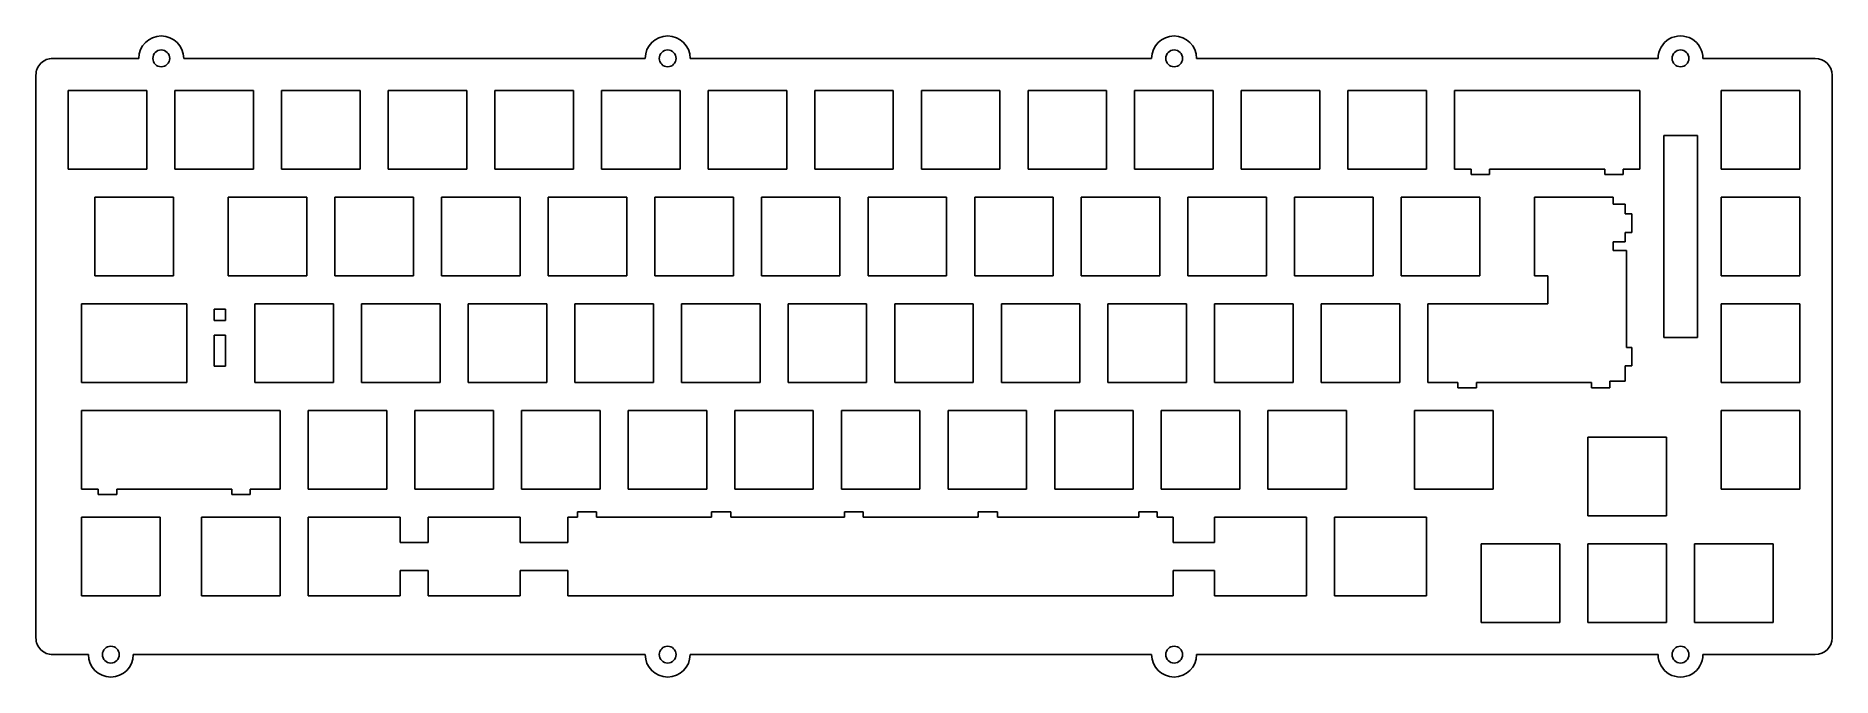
# Model space of a CAD drawing. Extents: x 17 to 337, y -128 to -13.
import ezdxf

# ---------------------------------------------------------------- set-up
doc = ezdxf.new("R2010")
doc.units = 0
doc.layers.get('0').update_dxf_attribs({"linetype": 'CONTINUOUS'})

msp = doc.modelspace()

# ---------------------------------------------------------------- linework, layer by layer
at = {"color": 7, "linetype": 'CONTINUOUS'}
for p, q in [((35.5701, -17.2501), (20.24002, -17.25002)), ((125.8002, -17.2498), (43.5701, -17.2501)), ((216.0301, -17.2498), (133.8002, -17.2498)), ((306.26, -17.25), (224.0301, -17.2498)), ((334.26, -17.25), (314.26, -17.25)), ((17.24, -20.25002), (17.24, -120.49997)), ((337.26, -120.5), (337.26, -20.25)), ((23, -23), (37, -23)), ((23, -37), (23, -23)), ((37, -23), (37, -37)), ((42, -23), (56, -23)), ((42, -37), (42, -23)), ((56, -23), (56, -37)), ((61, -23), (75, -23)), ((61, -37), (61, -23)), ((75, -23), (75, -37)), ((80, -23), (94, -23)), ((80, -37), (80, -23)), ((94, -23), (94, -37)), ((99, -23), (113, -23)), ((99, -37), (99, -23)), ((113, -23), (113, -37)), ((118, -23), (132, -23)), ((118, -37), (118, -23)), ((132, -23), (132, -37)), ((137, -23), (151, -23)), ((137, -37), (137, -23)), ((151, -23), (151, -37)), ((156, -23), (170, -23)), ((156, -37), (156, -23)), ((170, -23), (170, -37)), ((175, -23), (189, -23)), ((175, -37), (175, -23)), ((189, -23), (189, -37)), ((194, -23), (208, -23)), ((194, -37), (194, -23)), ((208, -23), (208, -37)), ((213, -23), (227, -23)), ((213, -37), (213, -23)), ((227, -23), (227, -37)), ((232, -37), (232, -23)), ((232, -23), (246, -23)), ((246, -23), (246, -37)), ((251, -37), (251, -23)), ((251, -23), (265, -23)), ((265, -23), (265, -37)), ((270, -37), (270, -23)), ((270, -23), (303, -23)), ((303, -23), (303, -37)), ((317.5, -37), (317.5, -23)), ((317.5, -23), (331.5, -23)), ((331.5, -23), (331.5, -37)), ((307.26, -67), (307.26, -31)), ((307.26, -31), (313.26, -31)), ((313.26, -31), (313.26, -67)), ((37, -37), (23, -37)), ((56, -37), (42, -37)), ((75, -37), (61, -37)), ((94, -37), (80, -37)), ((113, -37), (99, -37)), ((132, -37), (118, -37)), ((151, -37), (137, -37)), ((170, -37), (156, -37)), ((189, -37), (175, -37)), ((208, -37), (194, -37)), ((227, -37), (213, -37)), ((246, -37), (232, -37)), ((265, -37), (251, -37)), ((272.95, -37), (270, -37)), ((272.95, -37.97), (272.95, -37)), ((276.25, -37.97), (272.95, -37.97)), ((276.25, -37), (276.25, -37.97)), ((296.75, -37), (276.25, -37)), ((296.75, -37.97), (296.75, -37)), ((300.05, -37.97), (296.75, -37.97)), ((300.05, -37), (300.05, -37.97)), ((303, -37), (300.05, -37)), ((331.5, -37), (317.5, -37)), ((27.75, -42), (41.75, -42)), ((27.75, -56), (27.75, -42)), ((41.75, -42), (41.75, -56)), ((51.5, -42), (65.5, -42)), ((51.5, -56), (51.5, -42)), ((65.5, -42), (65.5, -56)), ((70.5, -42), (84.5, -42)), ((70.5, -56), (70.5, -42)), ((84.5, -42), (84.5, -56)), ((89.5, -42), (103.5, -42)), ((89.5, -56), (89.5, -42)), ((103.5, -42), (103.5, -56)), ((108.5, -42), (122.5, -42)), ((108.5, -56), (108.5, -42)), ((122.5, -42), (122.5, -56)), ((127.5, -42), (141.5, -42)), ((127.5, -56), (127.5, -42)), ((141.5, -42), (141.5, -56)), ((146.5, -42), (160.5, -42)), ((146.5, -56), (146.5, -42)), ((160.5, -42), (160.5, -56)), ((165.5, -42), (179.5, -42)), ((165.5, -56), (165.5, -42)), ((179.5, -42), (179.5, -56)), ((184.5, -42), (198.5, -42)), ((184.5, -56), (184.5, -42)), ((198.5, -42), (198.5, -56)), ((203.5, -56), (203.5, -42)), ((203.5, -42), (217.5, -42)), ((217.5, -42), (217.5, -56)), ((222.5, -56), (222.5, -42)), ((222.5, -42), (236.5, -42)), ((236.5, -42), (236.5, -56)), ((241.5, -56), (241.5, -42)), ((241.5, -42), (255.5, -42)), ((255.5, -42), (255.5, -56)), ((260.5, -56), (260.5, -42)), ((260.5, -42), (274.5, -42)), ((274.5, -42), (274.5, -56)), ((284.25, -42), (298.25, -42)), ((284.25, -56), (284.25, -42)), ((298.25, -42), (298.25, -43.23)), ((298.25, -43.23), (300.39, -43.23)), ((300.39, -43.23), (300.39, -44.95)), ((317.5, -56), (317.5, -42)), ((317.5, -42), (331.5, -42)), ((331.5, -42), (331.5, -56)), ((300.39, -44.95), (301.59, -44.95)), ((301.59, -44.95), (301.59, -48.25)), ((298.25, -49.97), (298.25, -51.5)), ((300.39, -49.97), (298.25, -49.97)), ((300.39, -48.25), (300.39, -49.97)), ((301.59, -48.25), (300.39, -48.25)), ((298.25, -51.5), (300.62, -51.5)), ((300.62, -51.5), (300.62, -68.75)), ((41.75, -56), (27.75, -56)), ((65.5, -56), (51.5, -56)), ((84.5, -56), (70.5, -56)), ((103.5, -56), (89.5, -56)), ((122.5, -56), (108.5, -56)), ((141.5, -56), (127.5, -56)), ((160.5, -56), (146.5, -56)), ((179.5, -56), (165.5, -56)), ((198.5, -56), (184.5, -56)), ((217.5, -56), (203.5, -56)), ((236.5, -56), (222.5, -56)), ((255.5, -56), (241.5, -56)), ((274.5, -56), (260.5, -56)), ((286.63, -56), (284.25, -56)), ((286.63, -61), (286.63, -56)), ((331.5, -56), (317.5, -56)), ((25.37, -61), (44.12, -61)), ((25.37, -75), (25.37, -61)), ((44.12, -61), (44.12, -75)), ((49, -61.95), (49, -63.95)), ((49, -61.95), (51, -61.95)), ((49, -63.95), (51, -63.95)), ((51, -61.95), (51, -63.95)), ((56.25, -61), (70.25, -61)), ((56.25, -75), (56.25, -61)), ((70.25, -61), (70.25, -75)), ((75.25, -61), (89.25, -61)), ((75.25, -75), (75.25, -61)), ((89.25, -61), (89.25, -75)), ((94.25, -61), (108.25, -61)), ((94.25, -75), (94.25, -61)), ((108.25, -61), (108.25, -75)), ((113.25, -61), (127.25, -61)), ((113.25, -75), (113.25, -61)), ((127.25, -61), (127.25, -75)), ((132.25, -61), (146.25, -61)), ((132.25, -75), (132.25, -61)), ((146.25, -61), (146.25, -75)), ((151.25, -61), (165.25, -61)), ((151.25, -75), (151.25, -61)), ((165.25, -61), (165.25, -75)), ((170.25, -61), (184.25, -61)), ((170.25, -75), (170.25, -61)), ((184.25, -61), (184.25, -75)), ((189.25, -75), (189.25, -61)), ((189.25, -61), (203.25, -61)), ((203.25, -61), (203.25, -75)), ((208.25, -75), (208.25, -61)), ((208.25, -61), (222.25, -61)), ((222.25, -61), (222.25, -75)), ((227.25, -75), (227.25, -61)), ((227.25, -61), (241.25, -61)), ((241.25, -61), (241.25, -75)), ((246.25, -75), (246.25, -61)), ((246.25, -61), (260.25, -61)), ((260.25, -61), (260.25, -75)), ((265.25, -61), (286.63, -61)), ((265.25, -75), (265.25, -61)), ((317.5, -75), (317.5, -61)), ((317.5, -61), (331.5, -61)), ((331.5, -61), (331.5, -75)), ((49, -66.58825), (49, -72.08825)), ((49, -66.58825), (51, -66.58825)), ((51, -66.58825), (51, -72.08825)), ((313.26, -67), (307.26, -67)), ((300.62, -68.75), (301.59, -68.75)), ((301.59, -68.75), (301.59, -72.05)), ((49, -72.08825), (51, -72.08825)), ((300.39, -72.05), (300.39, -74.77)), ((301.59, -72.05), (300.39, -72.05)), ((44.12, -75), (25.37, -75)), ((70.25, -75), (56.25, -75)), ((89.25, -75), (75.25, -75)), ((108.25, -75), (94.25, -75)), ((127.25, -75), (113.25, -75)), ((146.25, -75), (132.25, -75)), ((165.25, -75), (151.25, -75)), ((184.25, -75), (170.25, -75)), ((203.25, -75), (189.25, -75)), ((222.25, -75), (208.25, -75)), ((241.25, -75), (227.25, -75)), ((260.25, -75), (246.25, -75)), ((270.58, -75), (265.25, -75)), ((270.58, -75.97), (270.58, -75)), ((273.88, -75.97), (270.58, -75.97)), ((273.88, -75), (273.88, -75.97)), ((294.38, -75), (273.88, -75)), ((294.38, -75.97), (294.38, -75)), ((297.67, -75.97), (294.38, -75.97)), ((297.67, -74.77), (297.67, -75.97)), ((300.39, -74.77), (297.67, -74.77)), ((331.5, -75), (317.5, -75)), ((25.37, -80), (60.75, -80)), ((25.37, -94), (25.37, -80)), ((60.75, -80), (60.75, -94)), ((65.75, -80), (79.75, -80)), ((65.75, -94), (65.75, -80)), ((79.75, -80), (79.75, -94)), ((84.75, -80), (98.75, -80)), ((84.75, -94), (84.75, -80)), ((98.75, -80), (98.75, -94)), ((103.75, -80), (117.75, -80)), ((103.75, -94), (103.75, -80)), ((117.75, -80), (117.75, -94)), ((122.75, -80), (136.75, -80)), ((122.75, -94), (122.75, -80)), ((136.75, -80), (136.75, -94)), ((141.75, -80), (155.75, -80)), ((141.75, -94), (141.75, -80)), ((155.75, -80), (155.75, -94)), ((160.75, -80), (174.75, -80)), ((160.75, -94), (160.75, -80)), ((174.75, -80), (174.75, -94)), ((179.75, -94), (179.75, -80)), ((179.75, -80), (193.75, -80)), ((193.75, -80), (193.75, -94)), ((198.75, -94), (198.75, -80)), ((198.75, -80), (212.75, -80)), ((212.75, -80), (212.75, -94)), ((217.75, -94), (217.75, -80)), ((217.75, -80), (231.75, -80)), ((231.75, -80), (231.75, -94)), ((236.75, -94), (236.75, -80)), ((236.75, -80), (250.75, -80)), ((250.75, -80), (250.75, -94)), ((262.88, -94), (262.88, -80)), ((262.88, -80), (276.88, -80)), ((276.88, -80), (276.88, -94)), ((317.5, -94), (317.5, -80)), ((317.5, -80), (331.5, -80)), ((331.5, -80), (331.5, -94)), ((293.75, -98.75), (293.75, -84.75)), ((293.75, -84.75), (307.75, -84.75)), ((307.75, -84.75), (307.75, -98.75)), ((28.32, -94), (25.37, -94)), ((28.33, -94.97), (28.32, -94)), ((31.63, -94.97), (28.33, -94.97)), ((31.63, -94), (31.63, -94.97)), ((52.13, -94), (31.63, -94)), ((52.13, -94.97), (52.13, -94)), ((55.43, -94.97), (52.13, -94.97)), ((55.43, -94), (55.43, -94.97)), ((60.75, -94), (55.43, -94)), ((79.75, -94), (65.75, -94)), ((98.75, -94), (84.75, -94)), ((117.75, -94), (103.75, -94)), ((136.75, -94), (122.75, -94)), ((155.75, -94), (141.75, -94)), ((174.75, -94), (160.75, -94)), ((193.75, -94), (179.75, -94)), ((212.75, -94), (198.75, -94)), ((231.75, -94), (217.75, -94)), ((250.75, -94), (236.75, -94)), ((276.88, -94), (262.88, -94)), ((331.5, -94), (317.5, -94)), ((25.38, -99), (39.38, -99)), ((25.38, -113), (25.38, -99)), ((39.38, -99), (39.38, -113)), ((46.76, -99), (60.76, -99)), ((46.76, -113), (46.76, -99)), ((60.76, -99), (60.76, -113)), ((65.75, -99), (82.13, -99)), ((65.75, -113), (65.75, -99)), ((82.13, -99), (82.12679, -103.5)), ((87.13, -99), (103.5, -99)), ((87.13, -103.5), (87.13, -99)), ((103.5, -99), (103.5, -103.5)), ((112, -99), (113.72, -99)), ((112, -103.5), (112, -99)), ((113.72, -98.03), (117.13, -98.03)), ((113.72, -99), (113.72, -98.03)), ((117.13, -98.03), (117.13, -99)), ((117.13, -99), (137.63, -99)), ((137.63, -98.03), (141.04, -98.03)), ((137.63, -99), (137.63, -98.03)), ((141.04, -98.03), (141.04, -99)), ((141.04, -99), (161.32, -99)), ((161.32, -98.03), (164.62, -98.03)), ((161.32, -99), (161.32, -98.03)), ((164.62, -98.03), (164.62, -99)), ((164.62, -99), (185.13, -99)), ((185.13, -98.03), (188.54, -98.03)), ((185.13, -99), (185.13, -98.03)), ((188.54, -98.03), (188.54, -99)), ((188.54, -99), (213.73, -99)), ((213.73, -98.03), (217.03, -98.03)), ((213.73, -99), (213.73, -98.03)), ((217.03, -98.03), (217.03, -99)), ((217.03, -99), (219.88, -99)), ((219.88, -99), (219.88, -103.5)), ((227.25, -99), (243.63, -99)), ((227.25, -103.5), (227.25, -99)), ((243.63, -99), (243.63, -113)), ((248.62, -99.0117), (265, -99)), ((248.62, -113), (248.62, -99.0117)), ((265, -99), (265, -113)), ((307.75, -98.75), (293.75, -98.75)), ((87.13, -103.5), (82.12679, -103.5)), ((103.5, -103.5), (112, -103.5)), ((227.25, -103.5), (219.88, -103.5)), ((274.75, -117.75), (274.75, -103.75)), ((274.75, -103.75), (288.75, -103.75)), ((288.75, -103.75), (288.75, -117.75)), ((293.75, -117.75), (293.75, -103.75)), ((293.75, -103.75), (307.75, -103.75)), ((307.75, -103.75), (307.75, -117.75)), ((312.75, -117.75), (312.75, -103.75)), ((312.75, -103.75), (326.75, -103.75)), ((326.75, -103.75), (326.75, -117.75)), ((82.12321, -108.5), (82.12, -113)), ((82.12321, -108.5), (87.13, -108.5)), ((87.13, -113), (87.13, -108.5)), ((103.5, -108.5), (103.5, -113)), ((112, -108.5), (103.5, -108.5)), ((112, -113), (112, -108.5)), ((219.88, -108.5), (219.88, -113)), ((219.88, -108.5), (227.25, -108.5)), ((227.25, -113), (227.25, -108.5)), ((39.38, -113), (25.38, -113)), ((60.76, -113), (46.76, -113)), ((82.12, -113), (65.75, -113)), ((103.5, -113), (87.13, -113)), ((219.88, -113), (112, -113)), ((243.63, -113), (227.25, -113)), ((265, -113), (248.62, -113)), ((288.75, -117.75), (274.75, -117.75)), ((307.75, -117.75), (293.75, -117.75)), ((326.75, -117.75), (312.75, -117.75)), ((20.24003, -123.49997), (26.5851, -123.4999)), ((34.5851, -123.4999), (125.7979, -123.4999)), ((133.7979, -123.4999), (216.0277, -123.4999)), ((224.0277, -123.4999), (306.26, -123.5)), ((314.26, -123.5), (334.26, -123.5))]:
    msp.add_line(p, q, dxfattribs=at)
for centre, radius in [((39.57015, -17.25005), 1.5), ((129.8002, -17.2498), 1.49999), ((220.0301, -17.2498), 1.49999), ((310.26, -17.25), 1.49999), ((30.5851, -123.4999), 1.49999), ((129.7979, -123.4999), 1.49999), ((220.02779, -123.4999), 1.5), ((310.26, -123.5), 1.5)]:
    msp.add_circle(centre, radius, dxfattribs=at)
for centre, radius, start, end in [((39.5701, -17.2501), 4, 0, 180), ((129.8002, -17.2498), 4, 0.0000255, 180.0000255), ((220.0301, -17.2498), 4, 0, 180), ((310.26, -17.25), 4, 359.999966, 179.999966), ((20.24, -20.25002), 3, 89.9997036, 180), ((334.26, -20.25), 3, 0, 90), ((20.24, -120.49997), 3, 180, 270.0005538), ((334.26, -120.5), 3, 270, 0), ((30.5851, -123.4999), 4, 180, 0), ((129.7979, -123.4999), 4, 180, 0), ((220.0277, -123.4999), 4, 180, 0), ((310.26, -123.5), 4, 179.999966, 0)]:
    msp.add_arc(centre, radius, start, end, dxfattribs=at)

doc.saveas('drawing.dxf')
